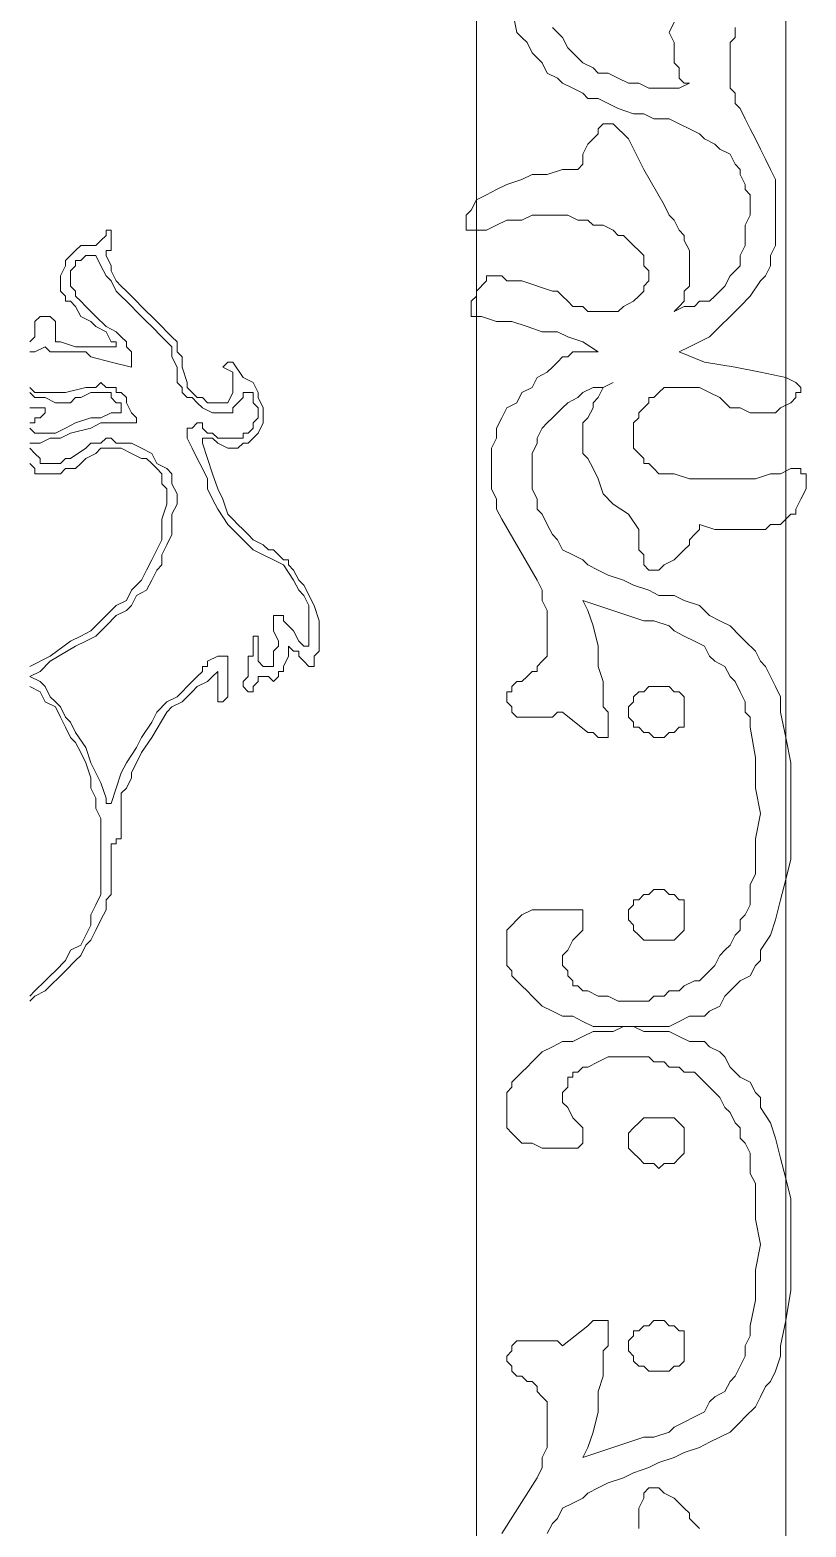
# Model space of a CAD drawing. Extents: x -66030 to 95157, y -13132 to 45879.
# Drawn here: x -13355 to -12757, y 13816 to 14970 of the extents above; entities that cross this region are included whole.
import ezdxf

# ---------------------------------------------------------------- set-up
doc = ezdxf.new("R2010")
doc.units = 0
doc.header["$LTSCALE"] = 100
doc.header["$MEASUREMENT"] = 0
doc.layers.get('0').update_dxf_attribs({"linetype": 'CONTINUOUS'})

msp = doc.modelspace()

# ---------------------------------------------------------------- linework, layer by layer
at = {"lineweight": 0}
for points in [[(-14507.2, 16299.6), (-12773, 16299.6), (-12773, 13143.6), (-14507.2, 13143.6), (-14507.2, 16299.6)], [(-14272.9, 15948), (-13011.2, 15948), (-13011.2, 13381.8), (-14272.9, 13381.8), (-14272.9, 15948)], [(-12894.1, 14444.2), (-12894.1, 14448.2), (-12890.2, 14452.1), (-12890.2, 14456), (-12886.2, 14459.9), (-12882.3, 14459.9), (-12878.4, 14463.8), (-12874.5, 14463.8), (-12870.6, 14463.8), (-12866.7, 14463.8), (-12862.8, 14463.8), (-12858.9, 14459.9), (-12855, 14459.9), (-12851.1, 14456), (-12851.1, 14452.1), (-12851.1, 14448.2), (-12851.1, 14444.2), (-12851.1, 14440.3), (-12851.1, 14436.4), (-12851.1, 14432.5), (-12855, 14432.5), (-12858.9, 14428.6), (-12862.8, 14428.6), (-12866.7, 14424.7), (-12870.6, 14424.7), (-12874.5, 14424.7), (-12878.4, 14428.6), (-12882.3, 14428.6), (-12886.2, 14432.5), (-12890.2, 14432.5), (-12890.2, 14432.5), (-12890.2, 14436.4), (-12894.1, 14440.3), (-12894.1, 14444.2)], [(-12894.1, 14288), (-12894.1, 14291.9), (-12890.2, 14295.8), (-12890.2, 14299.7), (-12886.2, 14299.7), (-12882.3, 14303.6), (-12878.4, 14303.6), (-12874.5, 14307.5), (-12870.6, 14307.5), (-12866.7, 14307.5), (-12862.8, 14303.6), (-12858.9, 14303.6), (-12855, 14299.7), (-12851.1, 14299.7), (-12851.1, 14295.8), (-12851.1, 14291.9), (-12851.1, 14288), (-12851.1, 14284.1), (-12851.1, 14280.2), (-12851.1, 14276.3), (-12855, 14272.4), (-12858.9, 14268.5), (-12862.8, 14268.5), (-12866.7, 14268.5), (-12870.6, 14268.5), (-12874.5, 14268.5), (-12878.4, 14268.5), (-12882.3, 14268.5), (-12886.2, 14272.4), (-12890.2, 14276.3), (-12890.2, 14280.2), (-12894.1, 14284.1), (-12894.1, 14288)], [(-12894.1, 14112.2), (-12894.1, 14108.3), (-12890.2, 14104.4), (-12890.2, 14104.4), (-12886.2, 14100.5), (-12882.3, 14096.6), (-12878.4, 14096.6), (-12874.5, 14096.6), (-12870.6, 14092.7), (-12866.7, 14096.6), (-12862.8, 14096.6), (-12858.9, 14096.6), (-12855, 14100.5), (-12851.1, 14104.4), (-12851.1, 14104.4), (-12851.1, 14108.3), (-12851.1, 14112.2), (-12851.1, 14120), (-12851.1, 14124), (-12851.1, 14124), (-12855, 14127.9), (-12858.9, 14131.8), (-12862.8, 14131.8), (-12866.7, 14131.8), (-12870.6, 14131.8), (-12874.5, 14131.8), (-12878.4, 14131.8), (-12882.3, 14131.8), (-12886.2, 14127.9), (-12890.2, 14124), (-12890.2, 14124), (-12894.1, 14120), (-12894.1, 14112.2)], [(-12894.1, 13956), (-12894.1, 13952.1), (-12890.2, 13948.2), (-12890.2, 13944.3), (-12886.2, 13940.4), (-12882.3, 13940.4), (-12878.4, 13936.5), (-12874.5, 13936.5), (-12870.6, 13936.5), (-12866.7, 13936.5), (-12862.8, 13936.5), (-12858.9, 13940.4), (-12855, 13940.4), (-12851.1, 13944.3), (-12851.1, 13948.2), (-12851.1, 13952.1), (-12851.1, 13956), (-12851.1, 13959.9), (-12851.1, 13963.8), (-12851.1, 13967.7), (-12855, 13967.7), (-12858.9, 13971.6), (-12862.8, 13971.6), (-12866.7, 13975.5), (-12870.6, 13975.5), (-12874.5, 13975.5), (-12878.4, 13971.6), (-12882.3, 13971.6), (-12886.2, 13967.7), (-12890.2, 13967.7), (-12890.2, 13963.8), (-12894.1, 13959.9), (-12894.1, 13956)]]:
    msp.add_lwpolyline(points, close=True, dxfattribs=at)
for points in [[(-12812, 14971.6), (-12812, 14963.7), (-12815.9, 14959.8), (-12815.9, 14955.9), (-12815.9, 14948.1), (-12815.9, 14944.2), (-12815.9, 14936.4), (-12815.9, 14932.5), (-12815.9, 14924.7), (-12812, 14920.8), (-12812, 14913), (-12808.1, 14909.1), (-12804.2, 14901.2), (-12800.3, 14893.4), (-12796.4, 14885.6), (-12792.5, 14877.8), (-12788.6, 14870), (-12784.7, 14862.2), (-12780.8, 14854.4), (-12780.8, 14850.5), (-12780.8, 14842.7), (-12780.8, 14834.8), (-12780.8, 14827), (-12780.8, 14819.2), (-12780.8, 14811.4), (-12780.8, 14803.6), (-12784.7, 14795.8), (-12784.7, 14788), (-12788.6, 14780.2), (-12792.5, 14776.3), (-12800.3, 14764.5), (-12808.1, 14756.7), (-12815.9, 14748.9), (-12823.7, 14741.1), (-12831.6, 14733.3), (-12839.4, 14729.4), (-12847.2, 14725.5), (-12855, 14721.6), (-12835.5, 14713.8), (-12812, 14709.9), (-12792.5, 14705.9), (-12773, 14702), (-12765.2, 14698.1), (-12765.2, 14698.1), (-12765.2, 14698.1), (-12761.3, 14694.2), (-12761.3, 14694.2), (-12761.3, 14694.2), (-12761.3, 14690.3), (-12765.2, 14690.3), (-12765.2, 14686.4), (-12765.2, 14686.4), (-12769.1, 14682.5), (-12776.9, 14678.6), (-12780.8, 14674.7), (-12784.7, 14674.7), (-12784.7, 14674.7), (-12792.5, 14674.7), (-12800.3, 14674.7), (-12808.1, 14678.6), (-12815.9, 14678.6), (-12823.7, 14686.4), (-12831.6, 14690.3), (-12839.4, 14694.2), (-12843.3, 14694.2), (-12847.2, 14694.2), (-12851.1, 14694.2), (-12855, 14694.2), (-12858.9, 14694.2), (-12862.8, 14694.2), (-12866.7, 14694.2), (-12866.7, 14694.2), (-12870.6, 14690.3), (-12874.5, 14686.4), (-12878.4, 14686.4), (-12878.4, 14682.5), (-12882.3, 14678.6), (-12886.2, 14674.7), (-12886.2, 14670.8), (-12890.2, 14666.9), (-12890.2, 14663), (-12890.2, 14659.1), (-12890.2, 14655.2), (-12890.2, 14651.3), (-12890.2, 14647.4), (-12886.2, 14643.4), (-12886.2, 14643.4), (-12882.3, 14639.5), (-12882.3, 14635.6), (-12878.4, 14635.6), (-12874.5, 14631.7), (-12870.6, 14627.8), (-12862.8, 14627.8), (-12858.9, 14627.8), (-12847.2, 14623.9), (-12839.4, 14623.9), (-12827.7, 14623.9), (-12815.9, 14623.9), (-12808.1, 14623.9), (-12796.4, 14623.9), (-12784.7, 14627.8), (-12776.9, 14627.8), (-12769.1, 14631.7), (-12765.2, 14631.7), (-12765.2, 14631.7), (-12761.3, 14631.7), (-12761.3, 14627.8), (-12757.3, 14627.8), (-12757.3, 14627.8), (-12757.3, 14623.9), (-12757.3, 14623.9), (-12757.3, 14620), (-12757.3, 14616.1), (-12761.3, 14608.3), (-12765.2, 14600.5), (-12765.2, 14596.6), (-12769.1, 14596.6), (-12773, 14592.7), (-12776.9, 14588.8), (-12780.8, 14588.8), (-12784.7, 14588.8), (-12788.6, 14584.9), (-12792.5, 14584.9), (-12804.2, 14584.9), (-12812, 14584.9), (-12827.7, 14584.9), (-12839.4, 14588.8), (-12839.4, 14584.9), (-12843.3, 14581), (-12847.2, 14577), (-12847.2, 14573.1), (-12851.1, 14569.2), (-12855, 14565.3), (-12858.9, 14561.4), (-12866.7, 14557.5), (-12870.6, 14553.6), (-12870.6, 14553.6), (-12874.5, 14553.6), (-12874.5, 14553.6), (-12878.4, 14553.6), (-12878.4, 14553.6), (-12878.4, 14553.6), (-12882.3, 14557.5), (-12882.3, 14557.5), (-12882.3, 14565.3), (-12886.2, 14569.2), (-12886.2, 14577), (-12886.2, 14584.9), (-12886.2, 14584.9), (-12894.1, 14596.6), (-12905.8, 14604.4), (-12913.6, 14612.2), (-12917.5, 14623.9), (-12921.4, 14631.7), (-12925.3, 14639.5), (-12929.2, 14643.4), (-12929.2, 14651.3), (-12929.2, 14655.2), (-12929.2, 14659.1), (-12929.2, 14663), (-12929.2, 14666.9), (-12925.3, 14670.8), (-12921.4, 14678.6), (-12921.4, 14682.5), (-12917.5, 14686.4), (-12913.6, 14694.2), (-12905.8, 14698.1), (-12913.6, 14694.2), (-12921.4, 14694.2), (-12929.2, 14690.3), (-12933.1, 14686.4), (-12940.9, 14682.5), (-12944.8, 14678.6), (-12948.7, 14674.7), (-12952.6, 14670.8), (-12956.6, 14666.9), (-12960.5, 14663), (-12964.4, 14655.2), (-12964.4, 14651.3), (-12968.3, 14643.4), (-12968.3, 14639.5), (-12968.3, 14631.7), (-12968.3, 14623.9), (-12968.3, 14616.1), (-12964.4, 14608.3), (-12964.4, 14600.5), (-12960.5, 14596.6), (-12956.6, 14588.8), (-12952.6, 14581), (-12948.7, 14577), (-12944.8, 14569.2), (-12937, 14565.3), (-12929.2, 14561.4), (-12925.3, 14557.5), (-12917.5, 14553.6), (-12909.7, 14549.7), (-12898, 14545.8), (-12890.2, 14541.9), (-12878.4, 14538), (-12870.6, 14534.1), (-12858.9, 14534.1), (-12851.1, 14530.2), (-12839.4, 14526.3), (-12831.6, 14518.5), (-12823.7, 14514.6), (-12815.9, 14510.6), (-12808.1, 14502.8), (-12804.2, 14498.9), (-12796.4, 14491.1), (-12792.5, 14483.3), (-12788.6, 14479.4), (-12784.7, 14471.6), (-12780.8, 14463.8), (-12776.9, 14456), (-12776.9, 14444.2), (-12773, 14424.7), (-12769.1, 14405.2), (-12769.1, 14385.7), (-12769.1, 14366.1), (-12769.1, 14346.6), (-12769.1, 14331), (-12773, 14315.3), (-12776.9, 14299.7), (-12780.8, 14284.1), (-12784.7, 14272.4), (-12792.5, 14260.7), (-12792.5, 14252.9), (-12796.4, 14248.9), (-12800.3, 14241.1), (-12808.1, 14237.2), (-12812, 14233.3), (-12815.9, 14229.4), (-12819.8, 14225.5), (-12823.7, 14217.7), (-12831.6, 14213.8), (-12835.5, 14209.9), (-12847.2, 14209.9), (-12855, 14206), (-12862.8, 14202.1), (-12870.6, 14202.1), (-12882.3, 14202.1), (-12890.2, 14202.1), (-12898, 14202.1), (-12905.8, 14202.1), (-12913.6, 14202.1), (-12921.4, 14202.1), (-12929.2, 14206), (-12937, 14209.9), (-12944.8, 14209.9), (-12952.6, 14213.8), (-12960.5, 14217.7), (-12968.3, 14225.5), (-12972.2, 14229.4), (-12976.1, 14233.3), (-12980, 14237.2), (-12983.9, 14241.1), (-12983.9, 14245), (-12987.8, 14248.9), (-12987.8, 14252.9), (-12987.8, 14256.8), (-12987.8, 14260.7), (-12987.8, 14264.6), (-12987.8, 14268.5), (-12987.8, 14272.4), (-12987.8, 14276.3), (-12983.9, 14280.2), (-12980, 14284.1), (-12976.1, 14288), (-12968.3, 14291.9), (-12960.5, 14291.9), (-12952.6, 14291.9), (-12944.8, 14291.9), (-12940.9, 14291.9), (-12937, 14291.9), (-12933.1, 14291.9), (-12929.2, 14291.9), (-12929.2, 14288), (-12929.2, 14288), (-12929.2, 14284.1), (-12929.2, 14280.2), (-12929.2, 14276.3), (-12933.1, 14272.4), (-12937, 14268.5), (-12940.9, 14260.7), (-12944.8, 14256.8), (-12944.8, 14252.9), (-12944.8, 14248.9), (-12940.9, 14245), (-12940.9, 14241.1), (-12937, 14237.2), (-12937, 14233.3), (-12933.1, 14233.3), (-12929.2, 14229.4), (-12925.3, 14229.4), (-12917.5, 14225.5), (-12909.7, 14225.5), (-12901.9, 14221.6), (-12890.2, 14221.6), (-12878.4, 14221.6), (-12874.5, 14225.5), (-12866.7, 14225.5), (-12862.8, 14229.4), (-12855, 14229.4), (-12851.1, 14233.3), (-12843.3, 14237.2), (-12839.4, 14237.2), (-12835.5, 14241.1), (-12831.6, 14245), (-12827.7, 14248.9), (-12823.7, 14256.8), (-12819.8, 14260.7), (-12815.9, 14264.6), (-12812, 14272.4), (-12808.1, 14276.3), (-12808.1, 14284.1), (-12804.2, 14288), (-12800.3, 14295.8), (-12800.3, 14303.6), (-12800.3, 14311.4), (-12796.4, 14319.3), (-12796.4, 14327.1), (-12796.4, 14346.6), (-12792.5, 14366.1), (-12796.4, 14385.7), (-12796.4, 14409.1), (-12800.3, 14432.5), (-12800.3, 14440.3), (-12804.2, 14444.2), (-12804.2, 14452.1), (-12808.1, 14459.9), (-12812, 14467.7), (-12815.9, 14471.6), (-12819.8, 14479.4), (-12827.7, 14483.3), (-12831.6, 14487.2), (-12835.5, 14495), (-12843.3, 14498.9), (-12851.1, 14502.8), (-12858.9, 14506.7), (-12862.8, 14510.6), (-12874.5, 14514.6), (-12882.3, 14514.6), (-12929.2, 14530.2), (-12925.3, 14522.4), (-12921.4, 14510.6), (-12917.5, 14495), (-12917.5, 14479.4), (-12913.6, 14467.7), (-12913.6, 14456), (-12913.6, 14448.2), (-12909.7, 14444.2), (-12909.7, 14436.4), (-12909.7, 14432.5), (-12909.7, 14428.6), (-12909.7, 14428.6), (-12909.7, 14424.7), (-12913.6, 14424.7), (-12913.6, 14424.7), (-12913.6, 14424.7), (-12917.5, 14424.7), (-12921.4, 14428.6), (-12925.3, 14428.6), (-12944.8, 14444.2), (-12948.7, 14444.2), (-12952.6, 14440.3), (-12956.6, 14440.3), (-12960.5, 14440.3), (-12968.3, 14440.3), (-12972.2, 14440.3), (-12976.1, 14440.3), (-12980, 14440.3), (-12983.9, 14444.2), (-12983.9, 14448.2), (-12987.8, 14452.1), (-12987.8, 14456), (-12987.8, 14459.9), (-12983.9, 14459.9), (-12983.9, 14463.8), (-12980, 14467.7), (-12976.1, 14467.7), (-12972.2, 14471.6), (-12968.3, 14475.5), (-12964.4, 14475.5), (-12964.4, 14479.4), (-12960.5, 14483.3), (-12956.6, 14487.2), (-12956.6, 14491.1), (-12956.6, 14498.9), (-12956.6, 14502.8), (-12956.6, 14510.6), (-12956.6, 14514.6), (-12956.6, 14522.4), (-12960.5, 14530.2), (-12960.5, 14538), (-12964.4, 14545.8), (-12991.7, 14592.7), (-12995.6, 14600.5), (-12995.6, 14608.3), (-12999.5, 14616.1), (-12999.5, 14623.9), (-12999.5, 14631.7), (-12999.5, 14639.5), (-12999.5, 14647.4), (-12995.6, 14655.2), (-12995.6, 14663), (-12991.7, 14670.8), (-12987.8, 14678.6), (-12980, 14682.5), (-12976.1, 14690.3), (-12968.3, 14694.2), (-12964.4, 14702), (-12956.6, 14705.9), (-12952.6, 14709.9), (-12948.7, 14713.8), (-12944.8, 14717.7), (-12940.9, 14717.7), (-12937, 14721.6), (-12929.2, 14721.6), (-12925.3, 14721.6), (-12917.5, 14721.6), (-12929.2, 14729.4), (-12940.9, 14733.3), (-12948.7, 14737.2), (-12960.5, 14737.2), (-12972.2, 14741.1), (-12983.9, 14745), (-12995.6, 14745), (-13007.3, 14748.9), (-13011.2, 14748.9), (-13011.2, 14748.9), (-13015.1, 14748.9), (-13015.1, 14748.9), (-13015.1, 14752.8), (-13015.1, 14752.8), (-13015.1, 14756.7), (-13015.1, 14760.6), (-13011.2, 14764.5), (-13011.2, 14768.4), (-13003.4, 14776.3), (-13003.4, 14776.3), (-13003.4, 14776.3), (-13003.4, 14776.3), (-13003.4, 14780.2), (-12999.5, 14780.2), (-12991.7, 14780.2), (-12987.8, 14776.3), (-12976.1, 14776.3), (-12952.6, 14768.4), (-12948.7, 14768.4), (-12944.8, 14764.5), (-12940.9, 14760.6), (-12937, 14756.7), (-12933.1, 14756.7), (-12929.2, 14756.7), (-12925.3, 14752.8), (-12921.4, 14752.8), (-12917.5, 14752.8), (-12913.6, 14752.8), (-12909.7, 14752.8), (-12905.8, 14752.8), (-12901.9, 14752.8), (-12898, 14756.7), (-12890.2, 14760.6), (-12886.2, 14764.5), (-12886.2, 14764.5), (-12882.3, 14768.4), (-12882.3, 14772.3), (-12878.4, 14776.3), (-12878.4, 14780.2), (-12878.4, 14780.2), (-12878.4, 14784.1), (-12882.3, 14788), (-12882.3, 14791.9), (-12882.3, 14795.8), (-12886.2, 14799.7), (-12890.2, 14803.6), (-12894.1, 14807.5), (-12898, 14811.4), (-12901.9, 14811.4), (-12905.8, 14815.3), (-12913.6, 14819.2), (-12921.4, 14819.2), (-12925.3, 14823.1), (-12933.1, 14823.1), (-12940.9, 14827), (-12944.8, 14827), (-12952.6, 14827), (-12960.5, 14827), (-12968.3, 14827), (-12976.1, 14823.1), (-12980, 14823.1), (-12987.8, 14823.1), (-12995.6, 14819.2), (-13003.4, 14815.3), (-13011.2, 14815.3), (-13015.1, 14815.3), (-13015.1, 14815.3), (-13019, 14815.3), (-13019, 14819.2), (-13019, 14819.2), (-13019, 14823.1), (-13019, 14827), (-13015.1, 14830.9), (-13011.2, 14838.7), (-13003.4, 14842.7), (-12995.6, 14846.6), (-12987.8, 14850.5), (-12976.1, 14854.4), (-12968.3, 14858.3), (-12956.6, 14858.3), (-12944.8, 14862.2), (-12933.1, 14862.2), (-12929.2, 14866.1), (-12929.2, 14873.9), (-12925.3, 14881.7), (-12917.5, 14889.5), (-12917.5, 14893.4), (-12913.6, 14897.3), (-12909.7, 14897.3), (-12905.8, 14897.3), (-12905.8, 14897.3), (-12901.9, 14893.4), (-12898, 14889.5), (-12894.1, 14885.6), (-12882.3, 14862.2), (-12866.7, 14834.8), (-12862.8, 14827), (-12858.9, 14823.1), (-12855, 14815.3), (-12851.1, 14811.4), (-12851.1, 14807.5), (-12847.2, 14799.7), (-12847.2, 14795.8), (-12847.2, 14791.9), (-12847.2, 14784.1), (-12847.2, 14780.2), (-12847.2, 14776.3), (-12847.2, 14772.3), (-12851.1, 14768.4), (-12851.1, 14760.6), (-12855, 14756.7), (-12858.9, 14752.8), (-12851.1, 14756.7), (-12843.3, 14756.7), (-12839.4, 14760.6), (-12831.6, 14760.6), (-12827.7, 14764.5), (-12823.7, 14768.4), (-12819.8, 14772.3), (-12815.9, 14780.2), (-12812, 14784.1), (-12808.1, 14788), (-12808.1, 14795.8), (-12804.2, 14803.6), (-12804.2, 14811.4), (-12804.2, 14819.2), (-12800.3, 14827), (-12800.3, 14834.8), (-12800.3, 14842.7), (-12804.2, 14846.6), (-12804.2, 14850.5), (-12808.1, 14858.3), (-12808.1, 14862.2), (-12812, 14866.1), (-12815.9, 14873.9), (-12823.7, 14877.8), (-12827.7, 14881.7), (-12835.5, 14885.6), (-12839.4, 14889.5), (-12847.2, 14893.4), (-12855, 14897.3), (-12862.8, 14901.2), (-12874.5, 14901.2), (-12882.3, 14905.1), (-12890.2, 14905.1), (-12901.9, 14909.1), (-12909.7, 14913), (-12917.5, 14916.9), (-12925.3, 14916.9), (-12929.2, 14920.8), (-12937, 14924.7), (-12944.8, 14928.6), (-12948.7, 14932.5), (-12956.6, 14936.4), (-12960.5, 14944.2), (-12964.4, 14948.1), (-12968.3, 14952), (-12972.2, 14959.8), (-12976.1, 14963.7), (-12980, 14967.6), (-12983.9, 14987.2)], [(-12952.6, 14971.6), (-12948.7, 14967.6), (-12944.8, 14963.7), (-12940.9, 14955.9), (-12937, 14952), (-12933.1, 14948.1), (-12929.2, 14944.2), (-12921.4, 14940.3), (-12917.5, 14936.4), (-12909.7, 14936.4), (-12901.9, 14932.5), (-12894.1, 14928.6), (-12886.2, 14928.6), (-12878.4, 14924.7), (-12870.6, 14924.7), (-12862.8, 14924.7), (-12855, 14924.7), (-12847.2, 14928.6), (-12847.2, 14928.6), (-12851.1, 14928.6), (-12855, 14932.5), (-12855, 14940.3), (-12858.9, 14944.2), (-12858.9, 14952), (-12858.9, 14959.8), (-12862.8, 14967.6), (-12858.9, 14975.5)], [(-13355, 14729.4), (-13351.1, 14733.3), (-13351.1, 14737.2), (-13351.1, 14741.1), (-13351.1, 14745), (-13351.1, 14745), (-13347.1, 14748.9), (-13347.1, 14748.9), (-13343.2, 14748.9), (-13339.3, 14748.9), (-13339.3, 14748.9), (-13339.3, 14748.9), (-13335.4, 14745), (-13335.4, 14741.1), (-13335.4, 14741.1), (-13335.4, 14737.2), (-13335.4, 14733.3), (-13335.4, 14733.3), (-13335.4, 14729.4), (-13331.5, 14729.4), (-13319.8, 14725.5), (-13308.1, 14725.5), (-13296.4, 14725.5), (-13292.5, 14725.5), (-13288.6, 14725.5), (-13288.6, 14729.4), (-13292.5, 14729.4), (-13296.4, 14737.2), (-13304.2, 14741.1), (-13308.1, 14745), (-13315.9, 14748.9), (-13319.8, 14756.7), (-13323.7, 14760.6), (-13327.6, 14760.6), (-13327.6, 14764.5), (-13331.5, 14768.4), (-13331.5, 14772.3), (-13331.5, 14776.3), (-13331.5, 14780.2), (-13331.5, 14780.2), (-13327.6, 14788), (-13327.6, 14791.9), (-13323.7, 14795.8), (-13323.7, 14795.8), (-13319.8, 14799.7), (-13319.8, 14799.7), (-13315.9, 14803.6), (-13308.1, 14803.6), (-13304.2, 14803.6), (-13300.3, 14807.5), (-13300.3, 14807.5), (-13296.4, 14811.4), (-13296.4, 14811.4), (-13296.4, 14815.3), (-13292.5, 14815.3), (-13292.5, 14815.3), (-13292.5, 14815.3), (-13292.5, 14811.4), (-13292.5, 14811.4), (-13292.5, 14811.4), (-13292.5, 14807.5), (-13292.5, 14799.7), (-13296.4, 14799.7), (-13296.4, 14795.8), (-13296.4, 14795.8), (-13292.5, 14788), (-13292.5, 14784.1), (-13288.6, 14776.3), (-13284.7, 14772.3), (-13280.7, 14768.4), (-13276.8, 14764.5), (-13272.9, 14760.6), (-13269, 14756.7), (-13257.3, 14745), (-13253.4, 14741.1), (-13249.5, 14737.2), (-13245.6, 14733.3), (-13241.7, 14729.4), (-13241.7, 14721.6), (-13237.8, 14717.7), (-13237.8, 14709.9), (-13233.9, 14698.1), (-13233.9, 14694.2), (-13230, 14690.3), (-13230, 14690.3), (-13226.1, 14686.4), (-13226.1, 14686.4), (-13222.2, 14686.4), (-13218.3, 14682.5), (-13214.3, 14682.5), (-13214.3, 14682.5), (-13210.4, 14682.5), (-13206.5, 14682.5), (-13202.6, 14682.5), (-13202.6, 14682.5), (-13202.6, 14682.5), (-13198.7, 14690.3), (-13198.7, 14694.2), (-13198.7, 14698.1), (-13198.7, 14698.1), (-13198.7, 14702), (-13198.7, 14705.9), (-13206.5, 14709.9), (-13202.6, 14713.8), (-13198.7, 14713.8), (-13198.7, 14713.8), (-13190.9, 14702), (-13183.1, 14698.1), (-13179.2, 14690.3), (-13179.2, 14686.4), (-13175.3, 14678.6), (-13175.3, 14678.6), (-13175.3, 14674.7), (-13175.3, 14670.8), (-13175.3, 14666.9), (-13179.2, 14659.1), (-13179.2, 14659.1), (-13183.1, 14655.2), (-13187, 14651.3), (-13190.9, 14651.3), (-13190.9, 14651.3), (-13194.8, 14647.4), (-13198.7, 14647.4), (-13202.6, 14647.4), (-13210.4, 14651.3), (-13214.3, 14655.2), (-13218.3, 14655.2), (-13222.2, 14655.2), (-13222.2, 14651.3), (-13218.3, 14639.5), (-13214.3, 14627.8), (-13210.4, 14616.1), (-13206.5, 14608.3), (-13202.6, 14596.6), (-13198.7, 14592.7), (-13194.8, 14588.8), (-13190.9, 14584.9), (-13187, 14581), (-13183.1, 14577), (-13175.3, 14573.1), (-13171.4, 14569.2), (-13167.5, 14569.2), (-13167.5, 14569.2), (-13163.6, 14565.3), (-13159.7, 14561.4), (-13155.8, 14561.4), (-13155.8, 14557.5), (-13151.9, 14553.6), (-13147.9, 14545.8), (-13144, 14541.9), (-13136.2, 14526.3), (-13132.3, 14514.6), (-13132.3, 14510.6), (-13132.3, 14502.8), (-13132.3, 14498.9), (-13132.3, 14491.1), (-13136.2, 14487.2), (-13136.2, 14479.4), (-13140.1, 14479.4), (-13144, 14483.3), (-13144, 14483.3), (-13147.9, 14487.2), (-13147.9, 14491.1), (-13151.9, 14491.1), (-13155.8, 14495), (-13155.8, 14491.1), (-13155.8, 14487.2), (-13159.7, 14479.4), (-13159.7, 14475.5), (-13163.6, 14475.5), (-13163.6, 14471.6), (-13167.5, 14467.7), (-13167.5, 14467.7), (-13171.4, 14471.6), (-13175.3, 14471.6), (-13175.3, 14471.6), (-13179.2, 14471.6), (-13179.2, 14471.6), (-13179.2, 14471.6), (-13179.2, 14467.7), (-13183.1, 14463.8), (-13183.1, 14459.9), (-13187, 14459.9), (-13187, 14459.9), (-13187, 14459.9), (-13190.9, 14463.8), (-13190.9, 14463.8), (-13190.9, 14467.7), (-13190.9, 14467.7), (-13187, 14471.6), (-13187, 14475.5), (-13187, 14475.5), (-13187, 14479.4), (-13187, 14483.3), (-13187, 14483.3), (-13187, 14483.3), (-13187, 14487.2), (-13183.1, 14487.2), (-13183.1, 14491.1), (-13183.1, 14495), (-13183.1, 14498.9), (-13183.1, 14498.9), (-13183.1, 14502.8), (-13183.1, 14502.8), (-13179.2, 14502.8), (-13179.2, 14502.8), (-13179.2, 14502.8), (-13179.2, 14498.9), (-13179.2, 14491.1), (-13179.2, 14491.1), (-13179.2, 14487.2), (-13179.2, 14483.3), (-13175.3, 14479.4), (-13175.3, 14479.4), (-13171.4, 14479.4), (-13167.5, 14479.4), (-13167.5, 14483.3), (-13167.5, 14491.1), (-13163.6, 14495), (-13163.6, 14498.9), (-13167.5, 14506.7), (-13167.5, 14518.5), (-13167.5, 14518.5), (-13163.6, 14518.5), (-13163.6, 14518.5), (-13159.7, 14518.5), (-13159.7, 14514.6), (-13151.9, 14506.7), (-13147.9, 14498.9), (-13144, 14495), (-13140.1, 14495), (-13140.1, 14495), (-13140.1, 14495), (-13140.1, 14498.9), (-13140.1, 14502.8), (-13140.1, 14502.8), (-13140.1, 14506.7), (-13140.1, 14510.6), (-13140.1, 14514.6), (-13140.1, 14518.5), (-13140.1, 14526.3), (-13144, 14534.1), (-13147.9, 14538), (-13151.9, 14545.8), (-13159.7, 14557.5), (-13167.5, 14561.4), (-13175.3, 14565.3), (-13183.1, 14569.2), (-13190.9, 14577), (-13194.8, 14581), (-13202.6, 14588.8), (-13210.4, 14600.5), (-13214.3, 14608.3), (-13218.3, 14616.1), (-13218.3, 14623.9), (-13222.2, 14631.7), (-13226.1, 14639.5), (-13230, 14647.4), (-13233.9, 14655.2), (-13233.9, 14659.1), (-13233.9, 14663), (-13233.9, 14663), (-13230, 14663), (-13226.1, 14666.9), (-13222.2, 14666.9), (-13222.2, 14663), (-13222.2, 14663), (-13218.3, 14659.1), (-13214.3, 14659.1), (-13210.4, 14655.2), (-13206.5, 14655.2), (-13202.6, 14655.2), (-13194.8, 14655.2), (-13190.9, 14655.2), (-13190.9, 14659.1), (-13187, 14659.1), (-13183.1, 14663), (-13183.1, 14666.9), (-13183.1, 14666.9), (-13179.2, 14670.8), (-13179.2, 14674.7), (-13179.2, 14678.6), (-13183.1, 14682.5), (-13183.1, 14686.4), (-13183.1, 14690.3), (-13187, 14690.3), (-13190.9, 14690.3), (-13190.9, 14686.4), (-13198.7, 14678.6), (-13198.7, 14674.7), (-13202.6, 14674.7), (-13206.5, 14674.7), (-13206.5, 14674.7), (-13210.4, 14674.7), (-13214.3, 14674.7), (-13222.2, 14678.6), (-13226.1, 14682.5), (-13230, 14686.4), (-13233.9, 14686.4), (-13237.8, 14690.3), (-13237.8, 14694.2), (-13241.7, 14698.1), (-13241.7, 14698.1), (-13241.7, 14702), (-13241.7, 14709.9), (-13245.6, 14717.7), (-13245.6, 14725.5), (-13249.5, 14729.4), (-13253.4, 14733.3), (-13261.2, 14741.1), (-13265.1, 14745), (-13269, 14748.9), (-13280.7, 14760.6), (-13284.7, 14764.5), (-13288.6, 14768.4), (-13292.5, 14776.3), (-13296.4, 14780.2), (-13300.3, 14788), (-13304.2, 14795.8), (-13304.2, 14795.8), (-13308.1, 14795.8), (-13308.1, 14795.8), (-13312, 14795.8), (-13312, 14795.8), (-13315.9, 14791.9), (-13315.9, 14791.9), (-13319.8, 14791.9), (-13319.8, 14788), (-13323.7, 14784.1), (-13323.7, 14780.2), (-13323.7, 14776.3), (-13323.7, 14776.3), (-13323.7, 14772.3), (-13319.8, 14768.4), (-13319.8, 14764.5), (-13315.9, 14760.6), (-13315.9, 14760.6), (-13312, 14756.7), (-13308.1, 14752.8), (-13304.2, 14748.9), (-13296.4, 14741.1), (-13288.6, 14737.2), (-13284.7, 14733.3), (-13280.7, 14729.4), (-13280.7, 14725.5), (-13276.8, 14721.6), (-13276.8, 14717.7), (-13276.8, 14713.8), (-13276.8, 14709.9), (-13292.5, 14713.8), (-13308.1, 14717.7), (-13312, 14721.6), (-13319.8, 14721.6), (-13327.6, 14721.6), (-13335.4, 14721.6), (-13339.3, 14721.6), (-13339.3, 14721.6), (-13343.2, 14725.5), (-13343.2, 14725.5), (-13351.1, 14721.6), (-13355, 14721.6)], [(-13355, 14694.2), (-13351.1, 14690.3), (-13347.1, 14690.3), (-13343.2, 14690.3), (-13339.3, 14690.3), (-13335.4, 14690.3), (-13335.4, 14690.3), (-13327.6, 14690.3), (-13312, 14694.2), (-13308.1, 14694.2), (-13304.2, 14694.2), (-13300.3, 14698.1), (-13296.4, 14694.2), (-13292.5, 14694.2), (-13292.5, 14694.2), (-13288.6, 14694.2), (-13288.6, 14690.3), (-13284.7, 14690.3), (-13280.7, 14686.4), (-13280.7, 14682.5), (-13276.8, 14674.7), (-13272.9, 14670.8), (-13272.9, 14666.9), (-13272.9, 14666.9), (-13276.8, 14666.9), (-13280.7, 14666.9), (-13280.7, 14666.9), (-13284.7, 14666.9), (-13288.6, 14666.9), (-13292.5, 14666.9), (-13300.3, 14666.9), (-13308.1, 14663), (-13323.7, 14659.1), (-13331.5, 14655.2), (-13339.3, 14655.2), (-13347.1, 14651.3), (-13355, 14651.3)], [(-13355, 14663), (-13351.1, 14659.1), (-13347.1, 14659.1), (-13343.2, 14659.1), (-13339.3, 14659.1), (-13335.4, 14659.1), (-13327.6, 14663), (-13319.8, 14666.9), (-13308.1, 14670.8), (-13300.3, 14670.8), (-13292.5, 14674.7), (-13288.6, 14674.7), (-13284.7, 14674.7), (-13284.7, 14678.6), (-13284.7, 14678.6), (-13284.7, 14682.5), (-13288.6, 14682.5), (-13292.5, 14686.4), (-13292.5, 14686.4), (-13292.5, 14690.3), (-13296.4, 14690.3), (-13300.3, 14690.3), (-13304.2, 14690.3), (-13308.1, 14690.3), (-13315.9, 14686.4), (-13319.8, 14686.4), (-13323.7, 14682.5), (-13335.4, 14682.5), (-13343.2, 14686.4), (-13347.1, 14686.4), (-13351.1, 14686.4), (-13355, 14690.3)], [(-13355, 14678.6), (-13351.1, 14678.6), (-13347.1, 14678.6), (-13347.1, 14678.6), (-13343.2, 14678.6), (-13343.2, 14674.7), (-13343.2, 14674.7), (-13343.2, 14674.7), (-13347.1, 14670.8), (-13347.1, 14670.8), (-13351.1, 14670.8), (-13351.1, 14666.9), (-13355, 14666.9)], [(-13355, 14647.4), (-13351.1, 14643.4), (-13347.1, 14639.5), (-13347.1, 14635.6), (-13347.1, 14635.6), (-13343.2, 14635.6), (-13339.3, 14635.6), (-13335.4, 14635.6), (-13331.5, 14635.6), (-13327.6, 14639.5), (-13323.7, 14639.5), (-13312, 14647.4), (-13308.1, 14651.3), (-13300.3, 14651.3), (-13296.4, 14655.2), (-13292.5, 14655.2), (-13288.6, 14651.3), (-13284.7, 14651.3), (-13276.8, 14651.3), (-13269, 14647.4), (-13261.2, 14643.4), (-13257.3, 14635.6), (-13249.5, 14631.7), (-13245.6, 14627.8), (-13245.6, 14620), (-13241.7, 14612.2), (-13241.7, 14604.4), (-13245.6, 14596.6), (-13245.6, 14588.8), (-13245.6, 14581), (-13249.5, 14573.1), (-13253.4, 14565.3), (-13253.4, 14557.5), (-13257.3, 14553.6), (-13261.2, 14545.8), (-13265.1, 14538), (-13272.9, 14534.1), (-13276.8, 14526.3), (-13280.7, 14522.4), (-13288.6, 14518.5), (-13296.4, 14510.6), (-13304.2, 14502.8), (-13312, 14498.9), (-13319.8, 14495), (-13339.3, 14483.3), (-13347.1, 14475.5), (-13355, 14471.6), (-13347.1, 14467.7), (-13343.2, 14463.8), (-13339.3, 14456), (-13335.4, 14452.1), (-13331.5, 14448.2), (-13327.6, 14440.3), (-13323.7, 14436.4), (-13319.8, 14428.6), (-13312, 14416.9), (-13308.1, 14405.2), (-13300.3, 14389.6), (-13296.4, 14377.8), (-13296.4, 14373.9), (-13296.4, 14373.9), (-13292.5, 14373.9), (-13292.5, 14373.9), (-13292.5, 14373.9), (-13292.5, 14373.9), (-13288.6, 14385.7), (-13284.7, 14397.4), (-13280.7, 14405.2), (-13272.9, 14416.9), (-13269, 14424.7), (-13261.2, 14436.4), (-13257.3, 14444.2), (-13249.5, 14452.1), (-13241.7, 14456), (-13237.8, 14459.9), (-13233.9, 14463.8), (-13230, 14467.7), (-13226.1, 14471.6), (-13222.2, 14475.5), (-13222.2, 14479.4), (-13218.3, 14479.4), (-13218.3, 14483.3), (-13210.4, 14487.2), (-13210.4, 14487.2), (-13206.5, 14487.2), (-13206.5, 14487.2), (-13206.5, 14487.2), (-13202.6, 14487.2), (-13202.6, 14483.3), (-13202.6, 14475.5), (-13202.6, 14471.6), (-13202.6, 14467.7), (-13202.6, 14463.8), (-13202.6, 14456), (-13202.6, 14456), (-13206.5, 14452.1), (-13206.5, 14452.1), (-13210.4, 14452.1), (-13210.4, 14452.1), (-13210.4, 14456), (-13210.4, 14456), (-13210.4, 14459.9), (-13210.4, 14463.8), (-13210.4, 14467.7), (-13210.4, 14467.7), (-13210.4, 14471.6), (-13210.4, 14471.6), (-13210.4, 14475.5), (-13210.4, 14475.5), (-13214.3, 14471.6), (-13214.3, 14471.6), (-13218.3, 14467.7), (-13226.1, 14463.8), (-13230, 14459.9), (-13233.9, 14456), (-13237.8, 14452.1), (-13245.6, 14448.2), (-13249.5, 14444.2), (-13261.2, 14424.7), (-13269, 14413), (-13276.8, 14397.4), (-13276.8, 14393.5), (-13280.7, 14385.7), (-13284.7, 14381.7), (-13284.7, 14373.9), (-13284.7, 14366.1), (-13284.7, 14362.2), (-13284.7, 14354.4), (-13284.7, 14346.6), (-13288.6, 14346.6), (-13288.6, 14346.6), (-13288.6, 14342.7), (-13292.5, 14342.7), (-13292.5, 14338.8), (-13292.5, 14334.9), (-13292.5, 14327.1), (-13292.5, 14323.2), (-13292.5, 14319.3), (-13292.5, 14311.4), (-13292.5, 14303.6), (-13296.4, 14299.7), (-13296.4, 14291.9), (-13300.3, 14284.1), (-13304.2, 14276.3), (-13308.1, 14268.5), (-13312, 14264.6), (-13315.9, 14256.8), (-13319.8, 14252.9), (-13327.6, 14245), (-13331.5, 14241.1), (-13339.3, 14233.3), (-13343.2, 14229.4), (-13351.1, 14225.5), (-13355, 14221.6)], [(-13355, 14479.4), (-13339.3, 14487.2), (-13323.7, 14498.9), (-13315.9, 14502.8), (-13308.1, 14506.7), (-13300.3, 14514.6), (-13296.4, 14518.5), (-13288.6, 14526.3), (-13280.7, 14530.2), (-13276.8, 14538), (-13269, 14545.8), (-13265.1, 14553.6), (-13261.2, 14561.4), (-13257.3, 14569.2), (-13253.4, 14577), (-13253.4, 14584.9), (-13253.4, 14592.7), (-13249.5, 14604.4), (-13249.5, 14612.2), (-13249.5, 14616.1), (-13253.4, 14620), (-13253.4, 14623.9), (-13253.4, 14627.8), (-13257.3, 14631.7), (-13261.2, 14635.6), (-13265.1, 14639.5), (-13269, 14639.5), (-13276.8, 14643.4), (-13284.7, 14647.4), (-13288.6, 14647.4), (-13292.5, 14647.4), (-13296.4, 14647.4), (-13300.3, 14647.4), (-13304.2, 14643.4), (-13312, 14639.5), (-13315.9, 14635.6), (-13319.8, 14631.7), (-13327.6, 14631.7), (-13331.5, 14627.8), (-13339.3, 14627.8), (-13343.2, 14627.8), (-13343.2, 14627.8), (-13347.1, 14627.8), (-13351.1, 14627.8), (-13351.1, 14627.8), (-13351.1, 14631.7), (-13355, 14635.6)], [(-13355, 14225.5), (-13351.1, 14229.4), (-13343.2, 14237.2), (-13339.3, 14241.1), (-13335.4, 14245), (-13327.6, 14252.9), (-13323.7, 14260.7), (-13315.9, 14264.6), (-13312, 14272.4), (-13308.1, 14280.2), (-13308.1, 14288), (-13304.2, 14295.8), (-13300.3, 14303.6), (-13300.3, 14311.4), (-13300.3, 14319.3), (-13300.3, 14327.1), (-13300.3, 14334.9), (-13300.3, 14346.6), (-13300.3, 14354.4), (-13300.3, 14362.2), (-13304.2, 14370), (-13304.2, 14377.8), (-13308.1, 14385.7), (-13308.1, 14393.5), (-13312, 14405.2), (-13315.9, 14413), (-13319.8, 14420.8), (-13323.7, 14424.7), (-13327.6, 14432.5), (-13331.5, 14440.3), (-13335.4, 14448.2), (-13343.2, 14452.1), (-13347.1, 14459.9), (-13355, 14463.8)], [(-12956.6, 13811.5), (-12952.6, 13819.3), (-12948.7, 13823.2), (-12944.8, 13831), (-12937, 13834.9), (-12929.2, 13838.8), (-12925.3, 13842.7), (-12917.5, 13846.6), (-12909.7, 13850.5), (-12898, 13854.4), (-12890.2, 13858.3), (-12878.4, 13862.3), (-12870.6, 13866.2), (-12858.9, 13870.1), (-12851.1, 13874), (-12839.4, 13877.9), (-12831.6, 13881.8), (-12823.7, 13885.7), (-12815.9, 13889.6), (-12808.1, 13897.4), (-12804.2, 13901.3), (-12796.4, 13909.1), (-12792.5, 13916.9), (-12788.6, 13924.8), (-12784.7, 13928.7), (-12780.8, 13936.5), (-12776.9, 13948.2), (-12776.9, 13956), (-12773, 13975.5), (-12769.1, 13999), (-12769.1, 14018.5), (-12769.1, 14034.1), (-12769.1, 14053.6), (-12769.1, 14069.3), (-12773, 14084.9), (-12776.9, 14100.5), (-12780.8, 14116.1), (-12784.7, 14127.9), (-12792.5, 14139.6), (-12792.5, 14147.4), (-12796.4, 14151.3), (-12800.3, 14159.1), (-12808.1, 14163), (-12812, 14166.9), (-12815.9, 14170.8), (-12819.8, 14178.6), (-12823.7, 14182.5), (-12831.6, 14186.5), (-12835.5, 14190.4), (-12847.2, 14190.4), (-12855, 14194.3), (-12862.8, 14198.2), (-12870.6, 14198.2), (-12882.3, 14198.2), (-12890.2, 14202.1), (-12898, 14202.1), (-12905.8, 14198.2), (-12913.6, 14198.2), (-12921.4, 14198.2), (-12929.2, 14194.3), (-12937, 14190.4), (-12944.8, 14190.4), (-12952.6, 14186.5), (-12960.5, 14182.5), (-12968.3, 14174.7), (-12972.2, 14170.8), (-12976.1, 14166.9), (-12980, 14163), (-12983.9, 14159.1), (-12983.9, 14155.2), (-12987.8, 14151.3), (-12987.8, 14147.4), (-12987.8, 14143.5), (-12987.8, 14139.6), (-12987.8, 14135.7), (-12987.8, 14131.8), (-12987.8, 14127.9), (-12987.8, 14124), (-12983.9, 14120), (-12980, 14116.1), (-12976.1, 14112.2), (-12968.3, 14112.2), (-12960.5, 14108.3), (-12952.6, 14108.3), (-12944.8, 14108.3), (-12940.9, 14108.3), (-12937, 14108.3), (-12933.1, 14108.3), (-12929.2, 14112.2), (-12929.2, 14112.2), (-12929.2, 14112.2), (-12929.2, 14116.1), (-12929.2, 14120), (-12929.2, 14124), (-12933.1, 14127.9), (-12937, 14131.8), (-12940.9, 14139.6), (-12944.8, 14143.5), (-12944.8, 14147.4), (-12944.8, 14151.3), (-12940.9, 14155.2), (-12940.9, 14163), (-12937, 14163), (-12937, 14166.9), (-12933.1, 14166.9), (-12929.2, 14170.8), (-12925.3, 14170.8), (-12917.5, 14174.7), (-12909.7, 14178.6), (-12901.9, 14178.6), (-12890.2, 14178.6), (-12878.4, 14178.6), (-12874.5, 14174.7), (-12866.7, 14174.7), (-12862.8, 14170.8), (-12855, 14170.8), (-12851.1, 14166.9), (-12843.3, 14166.9), (-12839.4, 14163), (-12835.5, 14159.1), (-12831.6, 14155.2), (-12827.7, 14151.3), (-12823.7, 14147.4), (-12819.8, 14139.6), (-12815.9, 14135.7), (-12812, 14127.9), (-12808.1, 14124), (-12808.1, 14116.1), (-12804.2, 14112.2), (-12800.3, 14104.4), (-12800.3, 14096.6), (-12800.3, 14088.8), (-12796.4, 14081), (-12796.4, 14073.2), (-12796.4, 14053.6), (-12792.5, 14034.1), (-12796.4, 14014.6), (-12796.4, 13991.2), (-12800.3, 13971.6), (-12800.3, 13963.8), (-12804.2, 13956), (-12804.2, 13948.2), (-12808.1, 13940.4), (-12812, 13932.6), (-12815.9, 13928.7), (-12819.8, 13920.8), (-12827.7, 13916.9), (-12831.6, 13913), (-12835.5, 13905.2), (-12843.3, 13901.3), (-12851.1, 13897.4), (-12858.9, 13893.5), (-12862.8, 13889.6), (-12874.5, 13885.7), (-12882.3, 13885.7), (-12929.2, 13870.1), (-12925.3, 13877.9), (-12921.4, 13889.6), (-12917.5, 13905.2), (-12917.5, 13920.8), (-12913.6, 13932.6), (-12913.6, 13944.3), (-12913.6, 13952.1), (-12909.7, 13956), (-12909.7, 13963.8), (-12909.7, 13967.7), (-12909.7, 13971.6), (-12909.7, 13971.6), (-12909.7, 13975.5), (-12913.6, 13975.5), (-12913.6, 13975.5), (-12913.6, 13975.5), (-12917.5, 13975.5), (-12921.4, 13975.5), (-12925.3, 13971.6), (-12944.8, 13956), (-12948.7, 13959.9), (-12952.6, 13959.9), (-12956.6, 13959.9), (-12960.5, 13959.9), (-12968.3, 13959.9), (-12972.2, 13959.9), (-12976.1, 13959.9), (-12980, 13959.9), (-12983.9, 13956), (-12983.9, 13952.1), (-12987.8, 13948.2), (-12987.8, 13944.3), (-12987.8, 13944.3), (-12983.9, 13940.4), (-12983.9, 13936.5), (-12980, 13932.6), (-12976.1, 13932.6), (-12972.2, 13928.7), (-12968.3, 13928.7), (-12964.4, 13924.8), (-12964.4, 13920.8), (-12960.5, 13916.9), (-12956.6, 13913), (-12956.6, 13909.1), (-12956.6, 13901.3), (-12956.6, 13897.4), (-12956.6, 13889.6), (-12956.6, 13885.7), (-12956.6, 13877.9), (-12960.5, 13870.1), (-12960.5, 13862.3), (-12964.4, 13854.4), (-12991.7, 13811.5)], [(-12839.4, 13815.4), (-12843.3, 13819.3), (-12847.2, 13823.2), (-12847.2, 13827.1), (-12851.1, 13831), (-12855, 13834.9), (-12858.9, 13838.8), (-12866.7, 13842.7), (-12870.6, 13846.6), (-12870.6, 13846.6), (-12874.5, 13846.6), (-12874.5, 13846.6), (-12878.4, 13846.6), (-12878.4, 13846.6), (-12878.4, 13846.6), (-12882.3, 13842.7), (-12882.3, 13842.7), (-12882.3, 13838.8), (-12886.2, 13831), (-12886.2, 13823.2), (-12886.2, 13815.4)]]:
    msp.add_lwpolyline(points, dxfattribs=at)

doc.saveas('drawing.dxf')
